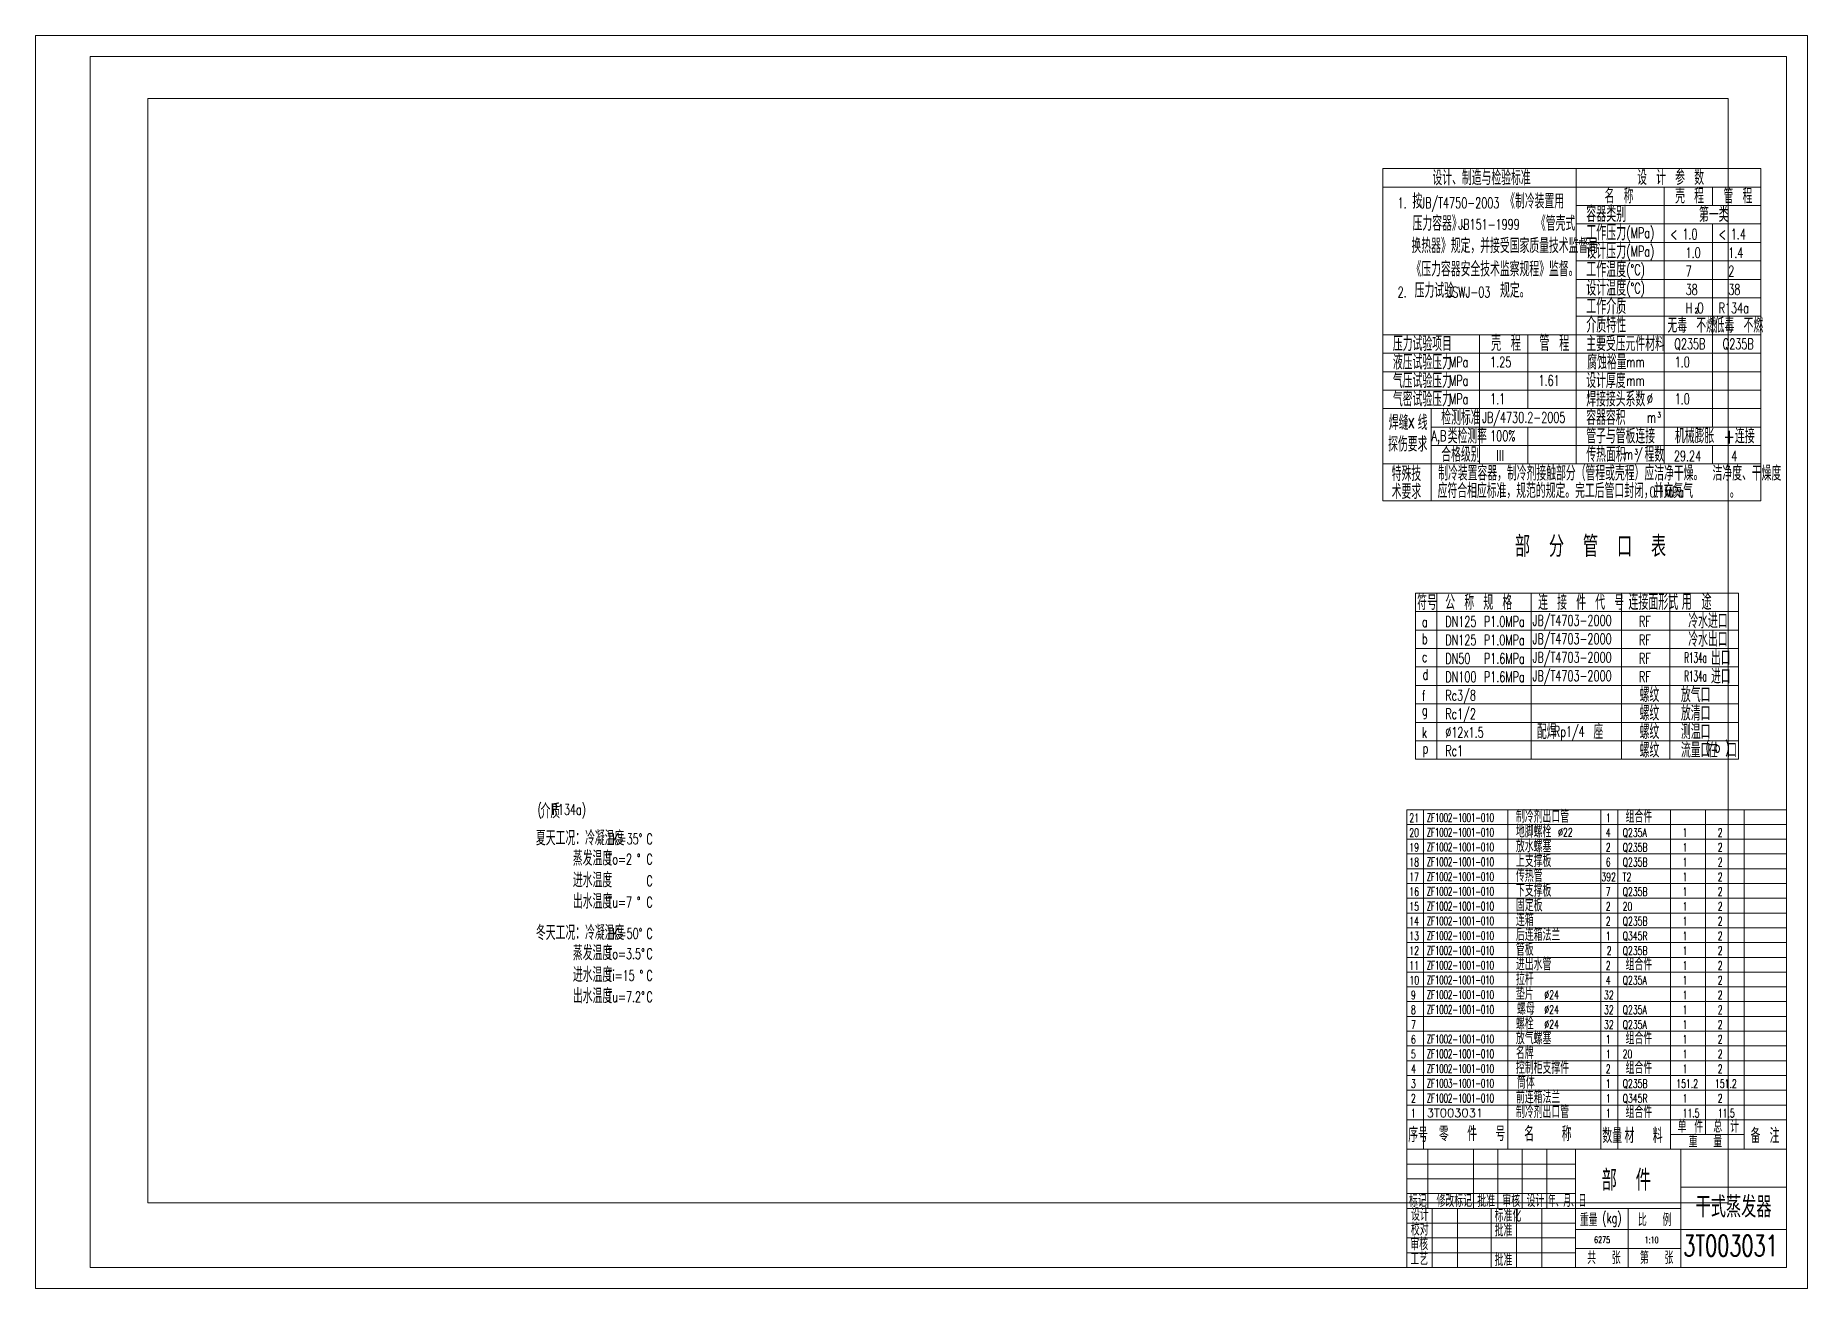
# Paper-space layout 'Layout1' of a CAD drawing. Header units: millimetres. Extents: x 0 to 420, y 0 to 297.
import ezdxf

# ---------------------------------------------------------------- set-up
doc = ezdxf.new("R2010")
doc.units = ezdxf.units.MM
doc.header["$LTSCALE"] = 50
doc.linetypes.add('CENTER', pattern=[2, 1.25, -0.25, 0.25, -0.25])
doc.layers.get('0').update_dxf_attribs({"lineweight": 18})
doc.layers.add('标注', color=4, linetype='Continuous', lineweight=5)
doc.layers.add('细线', color=3, linetype='Continuous', lineweight=5)
doc.styles.add('FS', font='txt.shx', dxfattribs={"width": 0.7, "bigfont": 'gbcbig.shx'})
doc.styles.add('ROS', font='rs.shx', dxfattribs={"width": 0.6})

psp = doc.layouts.get("Layout1")

# ---------------------------------------------------------------- linework, layer by layer
at = {"layer": '标注', "ltscale": 100}
for p, q in [((0, 297), (0, 0)), ((420, 297), (0, 297)), ((420, 0), (420, 297)), ((319.32, 265.43), (408.9, 265.43)), ((319.32, 261.06), (408.9, 261.06)), ((365.15, 256.68), (408.9, 256.68)), ((365.15, 252.31), (408.9, 252.31)), ((365.15, 247.93), (408.9, 247.93)), ((365.15, 243.56), (408.9, 243.56)), ((365.15, 239.18), (408.9, 239.18)), ((365.15, 234.81), (408.9, 234.81)), ((365.15, 230.43), (408.9, 230.43)), ((319.32, 226.06), (408.9, 226.06)), ((319.32, 221.68), (408.9, 221.68)), ((319.32, 217.31), (408.9, 217.31)), ((319.32, 212.93), (408.9, 212.93)), ((319.32, 208.56), (408.9, 208.56)), ((330.77, 204.18), (408.9, 204.18)), ((330.77, 199.81), (408.9, 199.81)), ((319.32, 195.43), (408.9, 195.43)), ((319.32, 186.68), (408.9, 186.68)), ((403.61, 164.82), (327.11, 164.82)), ((403.61, 160.44), (327.11, 160.44)), ((403.61, 156.07), (327.11, 156.07)), ((403.61, 151.69), (327.11, 151.69)), ((403.61, 151.69), (327.11, 151.69)), ((403.61, 147.32), (327.11, 147.32)), ((403.61, 147.32), (327.11, 147.32)), ((403.61, 142.94), (327.11, 142.94)), ((403.61, 138.57), (327.11, 138.57)), ((403.61, 134.19), (327.11, 134.19)), ((403.61, 134.19), (327.11, 134.19)), ((403.61, 129.82), (327.11, 129.82)), ((403.61, 129.82), (327.11, 129.82)), ((403.61, 125.44), (327.11, 125.44)), ((415, 113.5), (325, 113.5)), ((415, 110), (325, 110)), ((415, 106.5), (325, 106.5)), ((415, 103), (325, 103)), ((415, 99.5), (325, 99.5)), ((415, 99.5), (325, 99.5)), ((415, 96), (325, 96)), ((415, 96), (325, 96)), ((415, 92.5), (325, 92.5)), ((415, 89), (325, 89)), ((415, 85.5), (325, 85.5)), ((415, 82), (325, 82)), ((415, 82), (325, 82)), ((415, 78.5), (325, 78.5)), ((415, 78.5), (325, 78.5)), ((415, 75), (325, 75)), ((415, 71.5), (325, 71.5)), ((415, 68), (325, 68)), ((415, 64.5), (325, 64.5)), ((415, 64.5), (325, 64.5)), ((415, 61), (325, 61)), ((415, 61), (325, 61)), ((415, 57.5), (325, 57.5)), ((415, 54), (325, 54)), ((415, 50.5), (325, 50.5)), ((415, 47), (325, 47)), ((415, 47), (325, 47)), ((415, 43.5), (325, 43.5)), ((415, 43.5), (325, 43.5)), ((349, 40), (349, 43.5)), ((371, 40), (371, 43.5)), ((375, 40), (375, 43.5)), ((387.5, 40), (387.5, 43.5)), ((395.83, 40), (395.83, 43.5)), ((405, 40), (405, 43.5)), ((415, 40), (325, 40)), ((349, 40), (329, 40)), ((371, 40), (349, 40)), ((375, 40), (371, 40)), ((387.5, 40), (375, 40)), ((387.5, 36.5), (387.5, 40)), ((395.83, 40), (387.5, 40)), ((405, 40), (395.83, 40)), ((387.5, 33), (387.5, 36.5)), ((405, 36.5), (387.5, 36.5)), ((387.5, 36.5), (395.83, 36.5)), ((395.83, 36.5), (405, 36.5)), ((405, 36.5), (405, 33)), ((325, 33), (415, 33)), ((365, 29.5), (325, 29.5)), ((330, 19), (330, 33)), ((340.79, 19), (340.79, 33)), ((346.58, 19), (346.58, 33)), ((349, 33), (371, 33)), ((352.38, 19), (352.38, 33)), ((358.17, 19), (358.17, 33)), ((365, 33), (365, 5)), ((371, 33), (375, 33)), ((375, 33), (387.5, 33)), ((387.5, 33), (405, 33)), ((390, 5), (390, 33)), ((365, 26), (325, 26)), ((365, 22.5), (325, 22.5)), ((415, 24), (390, 24)), ((390, 19), (325, 19)), ((331, 5), (331, 19)), ((337, 5), (337, 19)), ((345, 5), (345, 19)), ((351, 5), (351, 19)), ((357, 5), (357, 19)), ((377.5, 19), (377.5, 9.5)), ((365, 15.5), (325, 15.5)), ((390, 14), (365, 14)), ((415, 14), (390, 14)), ((365, 12), (325, 12)), ((365, 8.5), (325, 8.5)), ((390, 9.5), (365, 9.5)), ((377.5, 9.5), (377.5, 5)), ((415, 5), (235, 5)), ((0, 0), (420, 0))]:
    psp.add_line(p, q, dxfattribs=at)
at = {"layer": '标注'}
for p, q in [((397.44, 256.68), (397.44, 261.06)), ((379.56, 195.89), (380.78, 199.43))]:
    psp.add_line(p, q, dxfattribs=at)
at = {"layer": '细线', "ltscale": 100}
for p, q in [((13, 292), (13, 5)), ((415, 292), (13, 292)), ((415, 5), (415, 292)), ((327.11, 125.44), (327.11, 164.82)), ((327.11, 164.82), (327.11, 125.44)), ((332.11, 164.82), (332.11, 125.44)), ((332.11, 125.44), (332.11, 164.82)), ((354.48, 164.82), (354.48, 125.44)), ((375.9, 125.44), (375.9, 164.82)), ((375.9, 164.82), (375.9, 125.44)), ((387.36, 164.82), (387.36, 125.44)), ((403.61, 164.82), (403.61, 125.44)), ((325, 113.5), (325, 5)), ((329, 33), (329, 113.5)), ((349, 113.5), (349, 33)), ((349, 33), (349, 113.5)), ((371, 113.5), (371, 33)), ((371, 33), (371, 113.5)), ((375, 33), (375, 113.5)), ((375, 113.5), (375, 33)), ((387.5, 113.5), (387.5, 33)), ((395.83, 113.5), (395.83, 36.5)), ((395.83, 36.5), (395.83, 113.5)), ((405, 113.5), (405, 36.5)), ((13, 5), (415, 5))]:
    psp.add_line(p, q, dxfattribs=at)
at = {"layer": '细线'}
for p, q in [((319.32, 186.68), (319.32, 265.43)), ((365.15, 195.43), (365.15, 265.43)), ((408.9, 186.68), (408.9, 265.43)), ((385.98, 195.43), (385.98, 261.06)), ((397.44, 204.18), (397.44, 252.31)), ((342.23, 195.43), (342.23, 226.06)), ((353.69, 208.56), (353.69, 226.06)), ((330.77, 186.68), (330.77, 208.56)), ((353.69, 195.43), (353.69, 204.18)), ((365.15, 195.43), (365.15, 199.81)), ((397.44, 195.43), (397.44, 199.81))]:
    psp.add_line(p, q, dxfattribs=at)

# ---------------------------------------------------------------- texts
at = {"layer": '标注', "ltscale": 100}
for s, height, style, width, p in [('设计、制造与检验标准', 3.5, 'FS', 0.7, (331.1, 261.51)), ('1.', 2.5, 'ROS', 0.67, (322.84, 256.06)), ('JB/T4750-2003', 2.5, 'ROS', 0.67, (328.22, 256.06)), ('容器类别', 3.75, 'FS', 0.7, (367.56, 252.8)), ('第一类', 3.5, 'FS', 0.7, (394.27, 252.8)), ('JB151-1999', 2.5, 'ROS', 0.67, (337.23, 250.98)), ('工作压力', 3.75, 'FS', 0.7, (367.56, 248.43)), ('换热器》规定，并接受国家质量技术监督局', 3.5, 'FS', 0.7, (326.13, 245.41)), ('设计压力', 3.75, 'FS', 0.7, (367.56, 244.05)), ('(MPa)', 2.5, 'ROS', 0.67, (377.06, 248.97)), ('《压力容器安全技术监察规程》监督。', 3.5, 'FS', 0.7, (326.13, 239.88)), ('工作温度', 3.75, 'FS', 0.7, (367.56, 239.68)), ('(MPa)', 2.5, 'ROS', 0.67, (377.06, 244.6)), ('1.0', 2.5, 'ROS', 0.67, (391.1, 244.27)), ('设计温度', 3.75, 'FS', 0.7, (367.56, 235.3)), ('(%%DC)', 2.5, 'ROS', 0.67, (377.06, 240.22)), ('7', 2.5, 'ROS', 0.67, (391.1, 239.9)), ('2.', 2.5, 'ROS', 0.67, (322.84, 234.92)), ('JSWJ-03', 2.5, 'ROS', 0.67, (334.63, 234.92)), ('(%%DC)', 2.5, 'ROS', 0.67, (377.06, 235.85)), ('38', 2.5, 'ROS', 0.67, (391.1, 235.52)), ('工作介质', 3.75, 'FS', 0.7, (367.56, 230.93)), ('R134a', 2.5, 'ROS', 0.67, (398.92, 231.15)), ('介质特性', 3.75, 'FS', 0.7, (367.56, 226.55)), ('压力试验项目', 3.5, 'FS', 0.7, (321.73, 222.18)), ('主要受压元件材料', 3.5, 'FS', 0.7, (367.56, 222.18)), ('液压试验压力', 3.5, 'FS', 0.7, (321.73, 217.8)), ('MPa', 2.5, 'ROS', 0.67, (335.02, 218.35)), ('1.25', 2.5, 'ROS', 0.67, (344.76, 218.35)), ('mm', 2.5, 'ROS', 0.67, (377.06, 218.35)), ('1.0', 2.5, 'ROS', 0.67, (388.51, 218.35)), ('气压试验压力', 3.5, 'FS', 0.7, (321.73, 213.43)), ('MPa', 2.5, 'ROS', 0.67, (335.02, 213.97)), ('1.61', 2.5, 'ROS', 0.67, (356.22, 213.97)), ('设计厚度', 3.5, 'FS', 0.7, (367.56, 213.43)), ('mm', 2.5, 'ROS', 0.67, (377.06, 213.97)), ('气密试验压力', 3.5, 'FS', 0.7, (321.73, 209.05)), ('MPa', 2.5, 'ROS', 0.67, (335.02, 209.6)), ('1.1', 2.5, 'ROS', 0.67, (344.76, 209.6)), ('焊接接头系数', 3.5, 'FS', 0.7, (367.56, 209.05)), ('%%C', 2.5, 'ROS', 0.67, (381.92, 209.6)), ('1.0', 2.5, 'ROS', 0.67, (388.51, 209.6)), ('x', 3.5, 'FS', 0.7, (325.17, 203.93)), ('检测标准', 3.5, 'FS', 0.7, (333.19, 204.68)), ('JB/4730.2-2005', 2.5, 'ROS', 0.67, (342.87, 205.22)), ('容器容积', 3.5, 'FS', 0.7, (367.56, 204.68)), ('m', 2.5, 'ROS', 0.67, (381.92, 205.22)), ('3', 1.25, 'ROS', 0.67, (384.38, 206.46)), ('探伤要求', 3.5, 'FS', 0.7, (320.59, 198.37)), ('A,B', 2.5, 'ROS', 0.67, (330.88, 200.85)), ('类检测率', 3.5, 'FS', 0.7, (334.7, 200.3)), ('100%', 2.5, 'ROS', 0.67, (344.76, 200.85)), ('管子与管板连接', 3.5, 'FS', 0.7, (367.56, 200.3)), ('合格级别', 3.5, 'FS', 0.7, (333.19, 195.93)), ('III', 2.5, 'FS', 0.7, (346.25, 196.21)), ('传热面积', 3.5, 'FS', 0.7, (367.56, 195.93)), ('m', 2.5, 'ROS', 0.67, (376.47, 196.47)), ('3', 1.25, 'ROS', 0.67, (378.94, 197.71)), ('程数', 3.5, 'FS', 0.7, (381.35, 195.93)), ('29.24', 2.5, 'ROS', 0.67, (388.32, 196.07)), ('4', 2.5, 'ROS', 0.67, (401.94, 196.07)), ('特殊技', 3.5, 'FS', 0.7, (321.44, 191.38)), ('术要求', 3.5, 'FS', 0.7, (321.44, 187.13)), ('0.1MPa', 2.5, 'ROS', 0.67, (382.54, 187.55)), ('符号', 3.5, 'FS', 0.7, (327.48, 160.85)), ('连接面形式', 3.75, 'FS', 0.7, (377.54, 160.85)), ('JB/T4703-2000', 2.5, 'ROS', 0.67, (354.84, 157.11)), ('a', 2.5, 'ROS', 0.67, (328.59, 156.78)), ('DN125', 2.5, 'ROS', 0.67, (334.14, 156.84)), ('P1.0MPa', 2.5, 'ROS', 0.67, (343.28, 156.84)), ('JB/T4703-2000', 2.5, 'ROS', 0.67, (354.84, 152.73)), ('RF', 2.5, 'ROS', 0.67, (380.04, 156.84)), ('b', 2.5, 'ROS', 0.67, (328.59, 152.76)), ('DN125', 2.5, 'ROS', 0.67, (334.14, 152.47)), ('P1.0MPa', 2.5, 'ROS', 0.67, (343.28, 152.47)), ('JB/T4703-2000', 2.5, 'ROS', 0.67, (354.84, 148.36)), ('RF', 2.5, 'ROS', 0.67, (380.04, 152.47)), ('出口', 3.5, 'FS', 0.7, (397.12, 147.73)), ('c', 2.5, 'ROS', 0.67, (328.59, 148.48)), ('DN50', 2.5, 'ROS', 0.67, (334.14, 148.09)), ('P1.6MPa', 2.5, 'ROS', 0.67, (343.28, 148.09)), ('RF', 2.5, 'ROS', 0.67, (380.04, 148.09)), ('R134a', 2.5, 'ROS', 0.5, (390.77, 148.29)), ('进口', 3.5, 'FS', 0.7, (397.12, 143.35)), ('d', 2.5, 'ROS', 0.67, (328.76, 144.31)), ('DN100', 2.5, 'ROS', 0.67, (334.14, 143.72)), ('P1.6MPa', 2.5, 'ROS', 0.67, (343.28, 143.72)), ('JB/T4703-2000', 2.5, 'ROS', 0.67, (354.84, 143.98)), ('螺纹', 3.5, 'FS', 0.7, (380.21, 138.98)), ('RF', 2.5, 'ROS', 0.67, (380.04, 143.72)), ('放气口', 3.5, 'FS', 0.7, (389.99, 138.98)), ('R134a', 2.5, 'ROS', 0.5, (390.77, 143.91)), ('f', 2.5, 'ROS', 0.67, (328.59, 139.28)), ('Rc3/8', 2.5, 'ROS', 0.67, (334.14, 139.34)), ('g', 2.5, 'ROS', 0.67, (328.59, 135.83)), ('Rc1/2', 2.5, 'ROS', 0.67, (334.14, 134.97)), ('螺纹', 3.5, 'FS', 0.7, (380.21, 134.6)), ('放清口', 3.5, 'FS', 0.7, (389.99, 134.6)), ('k', 2.5, 'ROS', 0.67, (328.59, 130.53)), ('%%C12x1.5', 2.5, 'ROS', 0.67, (334.14, 130.59)), ('Rp1/4', 2.5, 'ROS', 0.67, (359.87, 130.79)), ('螺纹', 3.5, 'FS', 0.7, (380.21, 130.23)), ('测温口', 3.5, 'FS', 0.7, (389.99, 130.23)), ('p', 2.5, 'ROS', 0.67, (328.76, 126.81)), ('Rc1', 2.5, 'ROS', 0.67, (334.14, 126.22)), ('螺纹', 3.5, 'FS', 0.7, (380.21, 125.85)), ('流量口', 3.5, 'FS', 0.7, (389.99, 125.85)), ('介质', 3.5, 'FS', 0.7, (119.73, 111.42)), ('制冷剂出口管', 3, 'FS', 0.7, (350.89, 110.39)), ('组合件', 3, 'FS', 0.7, (376.89, 110.39)), ('21', 2, 'ROS', 0.67, (325.61, 110.57)), ('ZF1002-1001-010', 2, 'ROS', 0.6, (329.74, 110.63)), ('地脚螺栓', 3, 'FS', 0.7, (350.89, 106.89)), ('1', 2, 'ROS', 0.67, (372.18, 110.57)), ('夏天工况：冷凝温度', 3.5, 'FS', 0.7, (118.62, 105.03)), ('TK=35%%D', 2.5, 'ROS', 0.67, (135.57, 105.32)), ('C', 2.5, 'ROS', 0.67, (144.81, 105.32)), ('20', 2, 'ROS', 0.67, (325.61, 107.07)), ('19', 2, 'ROS', 0.67, (325.61, 103.57)), ('ZF1002-1001-010', 2, 'ROS', 0.6, (329.74, 107.13)), ('ZF1002-1001-010', 2, 'ROS', 0.6, (329.74, 103.63)), ('放水螺塞', 3, 'FS', 0.7, (350.89, 103.39)), ('%%C22', 2, 'ROS', 0.67, (360.88, 107.12)), ('4', 2, 'ROS', 0.67, (372.18, 107.07)), ('2', 2, 'ROS', 0.67, (372.18, 103.57)), ('Q235A', 2, 'ROS', 0.67, (376.18, 107.07)), ('Q235B', 2, 'ROS', 0.67, (376.18, 103.57)), ('1', 2, 'ROS', 0.67, (390.38, 107.07)), ('1', 2, 'ROS', 0.67, (390.38, 103.57)), ('2', 2, 'ROS', 0.67, (398.72, 107.07)), ('2', 2, 'ROS', 0.67, (398.72, 103.57)), ('蒸发温度', 3.5, 'FS', 0.7, (127.38, 100.23)), ('C', 2.5, 'ROS', 0.67, (144.81, 100.53)), ('18', 2, 'ROS', 0.67, (325.61, 100.07)), ('ZF1002-1001-010', 2, 'ROS', 0.6, (329.74, 100.13)), ('上支撑板', 3, 'FS', 0.7, (350.89, 99.89)), ('6', 2, 'ROS', 0.67, (372.18, 100.07)), ('Q235B', 2, 'ROS', 0.67, (376.18, 100.07)), ('1', 2, 'ROS', 0.67, (390.38, 100.07)), ('2', 2, 'ROS', 0.67, (398.72, 100.07)), ('进水温度', 3.5, 'FS', 0.7, (127.38, 95.07)), ('C', 2.5, 'ROS', 0.67, (144.81, 95.37)), ('17', 2, 'ROS', 0.67, (325.61, 96.57)), ('ZF1002-1001-010', 2, 'ROS', 0.6, (329.74, 96.63)), ('传热管', 3, 'FS', 0.7, (350.89, 96.39)), ('392', 2, 'ROS', 0.67, (371.14, 96.57)), ('T2', 2, 'ROS', 0.67, (376.18, 96.57)), ('1', 2, 'ROS', 0.67, (390.38, 96.57)), ('2', 2, 'ROS', 0.67, (398.72, 96.57)), ('出水温度', 3.5, 'FS', 0.7, (127.38, 90.03)), ('C', 2.5, 'ROS', 0.67, (144.81, 90.33)), ('16', 2, 'ROS', 0.67, (325.61, 93.07)), ('ZF1002-1001-010', 2, 'ROS', 0.6, (329.74, 93.13)), ('下支撑板', 3, 'FS', 0.7, (350.89, 92.89)), ('固定板', 3, 'FS', 0.7, (350.89, 89.39)), ('7', 2, 'ROS', 0.67, (372.18, 93.07)), ('Q235B', 2, 'ROS', 0.67, (376.18, 93.07)), ('1', 2, 'ROS', 0.67, (390.38, 93.07)), ('2', 2, 'ROS', 0.67, (398.72, 93.07)), ('15', 2, 'ROS', 0.67, (325.61, 89.57)), ('ZF1002-1001-010', 2, 'ROS', 0.6, (329.74, 89.63)), ('连箱', 3, 'FS', 0.7, (350.89, 85.89)), ('2', 2, 'ROS', 0.67, (372.18, 89.57)), ('20', 2, 'ROS', 0.67, (376.18, 89.57)), ('1', 2, 'ROS', 0.67, (390.38, 89.57)), ('2', 2, 'ROS', 0.67, (398.72, 89.57)), ('冬天工况：冷凝温度', 3.5, 'FS', 0.7, (118.62, 82.6)), ('TK=50%%D', 2.5, 'ROS', 0.67, (135.57, 82.89)), ('C', 2.5, 'ROS', 0.67, (144.81, 82.89)), ('14', 2, 'ROS', 0.67, (325.61, 86.07)), ('13', 2, 'ROS', 0.67, (325.61, 82.57)), ('ZF1002-1001-010', 2, 'ROS', 0.6, (329.74, 86.13)), ('ZF1002-1001-010', 2, 'ROS', 0.6, (329.74, 82.63)), ('后连箱法兰', 3, 'FS', 0.7, (350.89, 82.39)), ('2', 2, 'ROS', 0.67, (372.18, 86.07)), ('1', 2, 'ROS', 0.67, (372.18, 82.57)), ('Q235B', 2, 'ROS', 0.67, (376.18, 86.07)), ('Q345R', 2, 'ROS', 0.67, (376.18, 82.57)), ('1', 2, 'ROS', 0.67, (390.38, 86.07)), ('1', 2, 'ROS', 0.67, (390.38, 82.57)), ('2', 2, 'ROS', 0.67, (398.72, 86.07)), ('2', 2, 'ROS', 0.67, (398.72, 82.57)), ('蒸发温度', 3.5, 'FS', 0.7, (127.38, 77.8)), ('To=3.5%%D', 2.5, 'ROS', 0.67, (135.57, 78.1)), ('C', 2.5, 'ROS', 0.67, (144.81, 78.1)), ('12', 2, 'ROS', 0.67, (325.61, 79.07)), ('ZF1002-1001-010', 2, 'ROS', 0.6, (329.74, 79.13)), ('管板', 3, 'FS', 0.7, (350.89, 78.89)), ('2', 2, 'ROS', 0.67, (372.4, 79.07)), ('Q235B', 2, 'ROS', 0.67, (376.18, 79.07)), ('1', 2, 'ROS', 0.67, (390.38, 79.07)), ('2', 2, 'ROS', 0.67, (398.72, 79.07)), ('进水温度', 3.5, 'FS', 0.7, (127.38, 72.64)), ('11', 2, 'ROS', 0.67, (325.61, 75.57)), ('ZF1002-1001-010', 2, 'ROS', 0.6, (329.74, 75.63)), ('进出水管', 3, 'FS', 0.7, (350.89, 75.39)), ('2', 2, 'ROS', 0.67, (372.18, 75.57)), ('组合件', 3, 'FS', 0.7, (376.89, 75.39)), ('1', 2, 'ROS', 0.67, (390.38, 75.57)), ('2', 2, 'ROS', 0.67, (398.72, 75.57)), ('出水温度', 3.5, 'FS', 0.7, (127.38, 67.6)), ('C', 2.5, 'ROS', 0.67, (144.81, 72.94)), ('10', 2, 'ROS', 0.67, (325.65, 72.07)), ('ZF1002-1001-010', 2, 'ROS', 0.6, (329.74, 72.13)), ('拉杆', 3, 'FS', 0.7, (350.89, 71.89)), ('垫片', 3, 'FS', 0.7, (350.89, 68.39)), ('4', 2, 'ROS', 0.67, (372.18, 72.07)), ('Q235A', 2, 'ROS', 0.67, (376.18, 72.07)), ('1', 2, 'ROS', 0.67, (390.38, 72.07)), ('2', 2, 'ROS', 0.67, (398.72, 72.07)), ('Tu=7.2%%D', 2.5, 'ROS', 0.67, (135.57, 67.9)), ('C', 2.5, 'ROS', 0.67, (144.81, 67.9)), ('9', 2, 'ROS', 0.67, (326.01, 68.57)), ('ZF1002-1001-010', 2, 'ROS', 0.6, (329.74, 68.63)), ('%%C24', 2, 'ROS', 0.67, (357.61, 68.62)), ('32', 2, 'ROS', 0.67, (371.76, 68.57)), ('1', 2, 'ROS', 0.67, (390.38, 68.57)), ('2', 2, 'ROS', 0.67, (398.72, 68.57)), ('8', 2, 'ROS', 0.67, (326.01, 65.07)), ('7', 2, 'ROS', 0.67, (326.01, 61.57)), ('ZF1002-1001-010', 2, 'ROS', 0.6, (329.74, 65.13)), ('螺栓', 3, 'FS', 0.7, (350.89, 61.39)), ('%%C24', 2, 'ROS', 0.67, (357.61, 65.12)), ('%%C24', 2, 'ROS', 0.67, (357.61, 61.62)), ('32', 2, 'ROS', 0.67, (371.76, 65.07)), ('32', 2, 'ROS', 0.67, (371.76, 61.57)), ('Q235A', 2, 'ROS', 0.67, (376.18, 65.07)), ('Q235A', 2, 'ROS', 0.67, (376.18, 61.57)), ('1', 2, 'ROS', 0.67, (390.38, 65.07)), ('1', 2, 'ROS', 0.67, (390.38, 61.57)), ('2', 2, 'ROS', 0.67, (398.72, 65.07)), ('2', 2, 'ROS', 0.67, (398.72, 61.57)), ('6', 2, 'ROS', 0.67, (326.01, 58.07)), ('ZF1002-1001-010', 2, 'ROS', 0.6, (329.74, 58.13)), ('放气螺塞', 3, 'FS', 0.7, (350.89, 57.89)), ('1', 2, 'ROS', 0.67, (372.18, 58.07)), ('组合件', 3, 'FS', 0.7, (376.89, 57.89)), ('1', 2, 'ROS', 0.67, (390.38, 58.07)), ('2', 2, 'ROS', 0.67, (398.72, 58.07)), ('5', 2, 'ROS', 0.67, (326.01, 54.57)), ('ZF1002-1001-010', 2, 'ROS', 0.6, (329.74, 54.63)), ('名牌', 3, 'FS', 0.7, (350.89, 54.39)), ('1', 2, 'ROS', 0.67, (372.18, 54.57)), ('20', 2, 'ROS', 0.67, (376.18, 54.57)), ('1', 2, 'ROS', 0.67, (390.38, 54.57)), ('2', 2, 'ROS', 0.67, (398.72, 54.57)), ('4', 2, 'ROS', 0.67, (326.01, 51.07)), ('ZF1002-1001-010', 2, 'ROS', 0.6, (329.74, 51.13)), ('控制柜支撑件', 3, 'FS', 0.7, (350.89, 50.89)), ('2', 2, 'ROS', 0.67, (372.18, 51.07)), ('组合件', 3, 'FS', 0.7, (376.89, 50.89)), ('1', 2, 'ROS', 0.67, (390.38, 51.07)), ('2', 2, 'ROS', 0.67, (398.72, 51.07)), ('3', 2, 'ROS', 0.67, (326.01, 47.57)), ('ZF1003-1001-010', 2, 'ROS', 0.6, (329.74, 47.63)), ('前连箱法兰', 3, 'FS', 0.7, (350.89, 43.89)), ('1', 2, 'ROS', 0.67, (372.18, 47.57)), ('Q235B', 2, 'ROS', 0.67, (376.18, 47.57)), ('151.2', 2, 'ROS', 0.67, (388.89, 47.57)), ('151.2', 2, 'ROS', 0.67, (398.05, 47.57)), ('2', 2, 'ROS', 0.67, (326.01, 44.07)), ('1', 2, 'ROS', 0.67, (326.01, 40.57)), ('ZF1002-1001-010', 2, 'ROS', 0.6, (329.74, 44.13)), ('制冷剂出口管', 3, 'FS', 0.7, (350.89, 40.39)), ('1', 2, 'ROS', 0.67, (372.18, 44.07)), ('1', 2, 'ROS', 0.67, (372.18, 40.57)), ('Q345R', 2, 'ROS', 0.67, (376.18, 44.07)), ('组合件', 3, 'FS', 0.7, (376.89, 40.39)), ('1', 2, 'ROS', 0.67, (390.38, 44.07)), ('11.5', 2, 'ROS', 0.67, (390.38, 40.57)), ('2', 2, 'ROS', 0.67, (398.72, 44.07)), ('11.5', 2, 'ROS', 0.67, (398.72, 40.57)), ('序号', 3.5, 'FS', 0.7, (325.36, 34.7)), ('数量', 3.5, 'FS', 0.7, (371.36, 34.48)), ('标记', 3, 'FS', 0.7, (325.52, 19.32)), ('修改标记', 3, 'FS', 0.7, (332.06, 19.32)), ('批准', 3, 'FS', 0.7, (341.73, 19.32)), ('审核', 3, 'FS', 0.7, (347.67, 19.32)), ('年、月、日', 3, 'FS', 0.6, (358.52, 19.32)), ('标准化', 3, 'FS', 0.7, (345.84, 15.82)), ('批准', 3, 'FS', 0.7, (345.84, 12.32)), ('3T003031', 5, 'ROS', 0.67, (390.55, 7.64)), ('工艺', 3, 'FS', 0.7, (325.87, 5.54)), ('审核', 3, 'FS', 0.7, (325.87, 9.04)), ('批准', 3, 'FS', 0.7, (345.84, 5.32))]:
    psp.add_text(s, height=height, dxfattribs=dict(at, style=style, width=width)).set_placement(p)
for s, height, style, p in [('3T003031', 2, 'ROS', (329.74, 40.63)), ('干式蒸发器', 5, 'FS', (393.46, 16.86))]:
    psp.add_text(s, height=height, dxfattribs=dict(at, style=style)).set_placement(p)
for s, insert, char_height, width, attachment_point, style in [('设 计 参 数', (379.6, 261.55), 3.5, 21.4812, 7, 'FS'), ('名 称', (371.9, 257.18), 3.5, 9.1613, 7, 'FS'), ('壳 程', (388.62, 257.18), 3.5, 9.1306, 7, 'FS'), ('管 程', (400.08, 257.18), 3.5, 9.1306, 7, 'FS'), ('按         《制冷装置用', (326.35, 255.94), 3.5, 46.1371, 7, 'FS'), ('压力容器》、       《管壳式', (326.38, 250.68), 3.5, 52.8493, 7, 'FS'), ('{\\W0.67;< 1.0}', (387.46, 248.65), 2.5, 6.2812, 7, 'ROS'), ('{\\W0.67;< 1.4}', (398.92, 248.65), 2.5, 6.2812, 7, 'ROS'), ('{\\W0.67;  1.4}', (398.92, 244.27), 2.5, 6.2812, 7, 'ROS'), ('{\\W0.67;  2}', (398.92, 239.9), 2.5, 4.4866, 7, 'ROS'), ('压力试验     规定。', (326.89, 234.81), 3.5, 34.3996, 7, 'FS'), ('{\\W0.67;  38}', (398.92, 235.52), 2.5, 6.1018, 7, 'ROS'), ('{\\W0.67;H O}', (391.1, 231.15), 2.5, 4.6661, 7, 'ROS'), ('{\\W0.67; 2}', (392.53, 231.15), 1.25, 1.4357, 7, 'ROS'), ('无毒 不燃', (386.79, 226.55), 3.5, 16.7256, 7, 'FS'), ('低毒 不燃', (397.98, 226.55), 3.5, 17.5525, 7, 'FS'), ('壳 程 ', (344.99, 222.18), 3.75, 9.8812, 7, 'FS'), ('管 程 ', (356.45, 222.18), 3.75, 9.8812, 7, 'FS'), ('{\\W0.67;Q235B }', (388.4, 222.4), 2.5, 8.6143, 7, 'ROS'), ('{\\W0.67;Q235B }', (399.86, 222.4), 2.5, 8.6143, 7, 'ROS'), ('腐蚀裕量 ', (367.79, 217.8), 3.5, 14.4244, 7, 'FS'), ('焊缝 线', (320.77, 203.47), 3.5, 13.02, 7, 'FS'), ('机械膨胀 +连接', (388.58, 200.3), 3.5, 26.53, 7, 'FS'), ('制冷装置容器，制冷剂接触部分（管程或壳程）应洁净干燥。 洁净度、干燥度', (332.46, 191.38), 3.5, 126.8578, 7, 'FS'), ('应符合相应标准，规范的规定。完工后管口封闭，并充氮气    。', (332.33, 187.23), 3.5, 105.4664, 7, 'FS'), ('{\\W1; 部 分 管 口 表}', (346.19, 173.37), 5, 61.7946, 7, 'FS'), ('公 称 规 格', (334.14, 160.85), 3.5, 21.6344, 7, 'FS'), ('连 接 件 代 号', (356.14, 160.85), 3.5, 27.5187, 7, 'FS'), ('用 途', (390.19, 160.85), 3.75, 9.7172, 7, 'FS'), ('冷水进口 ', (391.73, 156.48), 3.5, 14.7919, 7, 'FS'), ('冷水出口 ', (391.73, 152.1), 3.5, 14.6694, 7, 'FS'), ('配焊    座', (355.87, 130.23), 3.5, 19.9237, 7, 'FS'), ('{\\W0.67;( b )}', (395.81, 126.22), 2.5, 6.1018, 7, 'ROS'), ('在 口', (396.43, 125.85), 3.5, 9.0694, 7, 'FS'), ('{\\W0.67;(  R134a)}', (119, 111.44), 2.5, 12.383, 7, 'ROS'), ('{\\W0.67;To=2 %%D}', (135.57, 100.53), 2.5, 9.1527, 7, 'ROS'), ('{\\W0.67;Tu=7 %%D}', (135.57, 90.33), 2.5, 9.1527, 7, 'ROS'), ('{\\W0.67;Ti=15 %%D}', (135.57, 72.94), 2.5, 9.1527, 7, 'ROS'), ('螺母 ', (351.15, 64.89), 3, 5.9062, 7, 'FS'), ('筒体 ', (351.15, 47.39), 3, 6.0112, 7, 'FS'), ('零  件  号 ', (332.64, 34.91), 3.5, 20.3525, 7, 'FS'), ('名   称', (352.85, 34.91), 3.5, 13.8862, 7, 'FS'), ('材  料 ', (376.62, 34.48), 3.5, 11.83, 7, 'FS'), ('单 件 ', (389.19, 36.95), 3, 8.1413, 7, 'FS'), ('总 计 ', (397.67, 36.95), 3, 7.9313, 7, 'FS'), ('备 注', (406.5, 34.48), 3.5, 9.9575, 7, 'FS'), ('重  量', (391.83, 33.45), 3, 9.9825, 7, 'FS'), ('{\\W1;部 件 }', (371.21, 23.17), 5, 19.1339, 7, 'FS'), ('设计 ', (353.4, 19.32), 3, 6.0638, 7, 'FS'), ('设计 ', (326.03, 16.04), 3, 6.0638, 7, 'FS'), ('重量 ', (366.03, 14.79), 3, 6.0112, 7, 'FS'), ('{\\W0.67; (kg)}', (370.19, 14.64), 2.5, 6.1018, 7, 'ROS'), ('比  例', (379.79, 14.79), 3, 9.6937, 7, 'FS'), ('校对 ', (325.99, 12.54), 3, 6.1162, 7, 'FS'), ('共  张 ', (367.76, 5.79), 3, 10.1138, 7, 'FS'), ('6275', (371.31, 11.55), 1.5, 5.4, 5, 'FS'), ('第  张 ', (380.27, 5.79), 3, 10.0875, 7, 'FS'), ('1:10', (383.03, 11.53), 1.5, 3.6, 5, 'FS')]:
    psp.add_mtext(s, dxfattribs=dict(at, insert=insert, char_height=char_height, width=width, attachment_point=attachment_point, style=style))

# ---------------------------------------------------------------- viewports
at = {"layer": '0', "linetype": 'CENTER', "ltscale": 100, "view_target_point": (10203.33, 358.15)}
psp.add_viewport(center=(213.92, 151.19), size=(374.5, 261.7441), view_center_point=(-7409.55, -736.14), view_height=4187.9063, dxfattribs=at)

doc.saveas('drawing.dxf')
